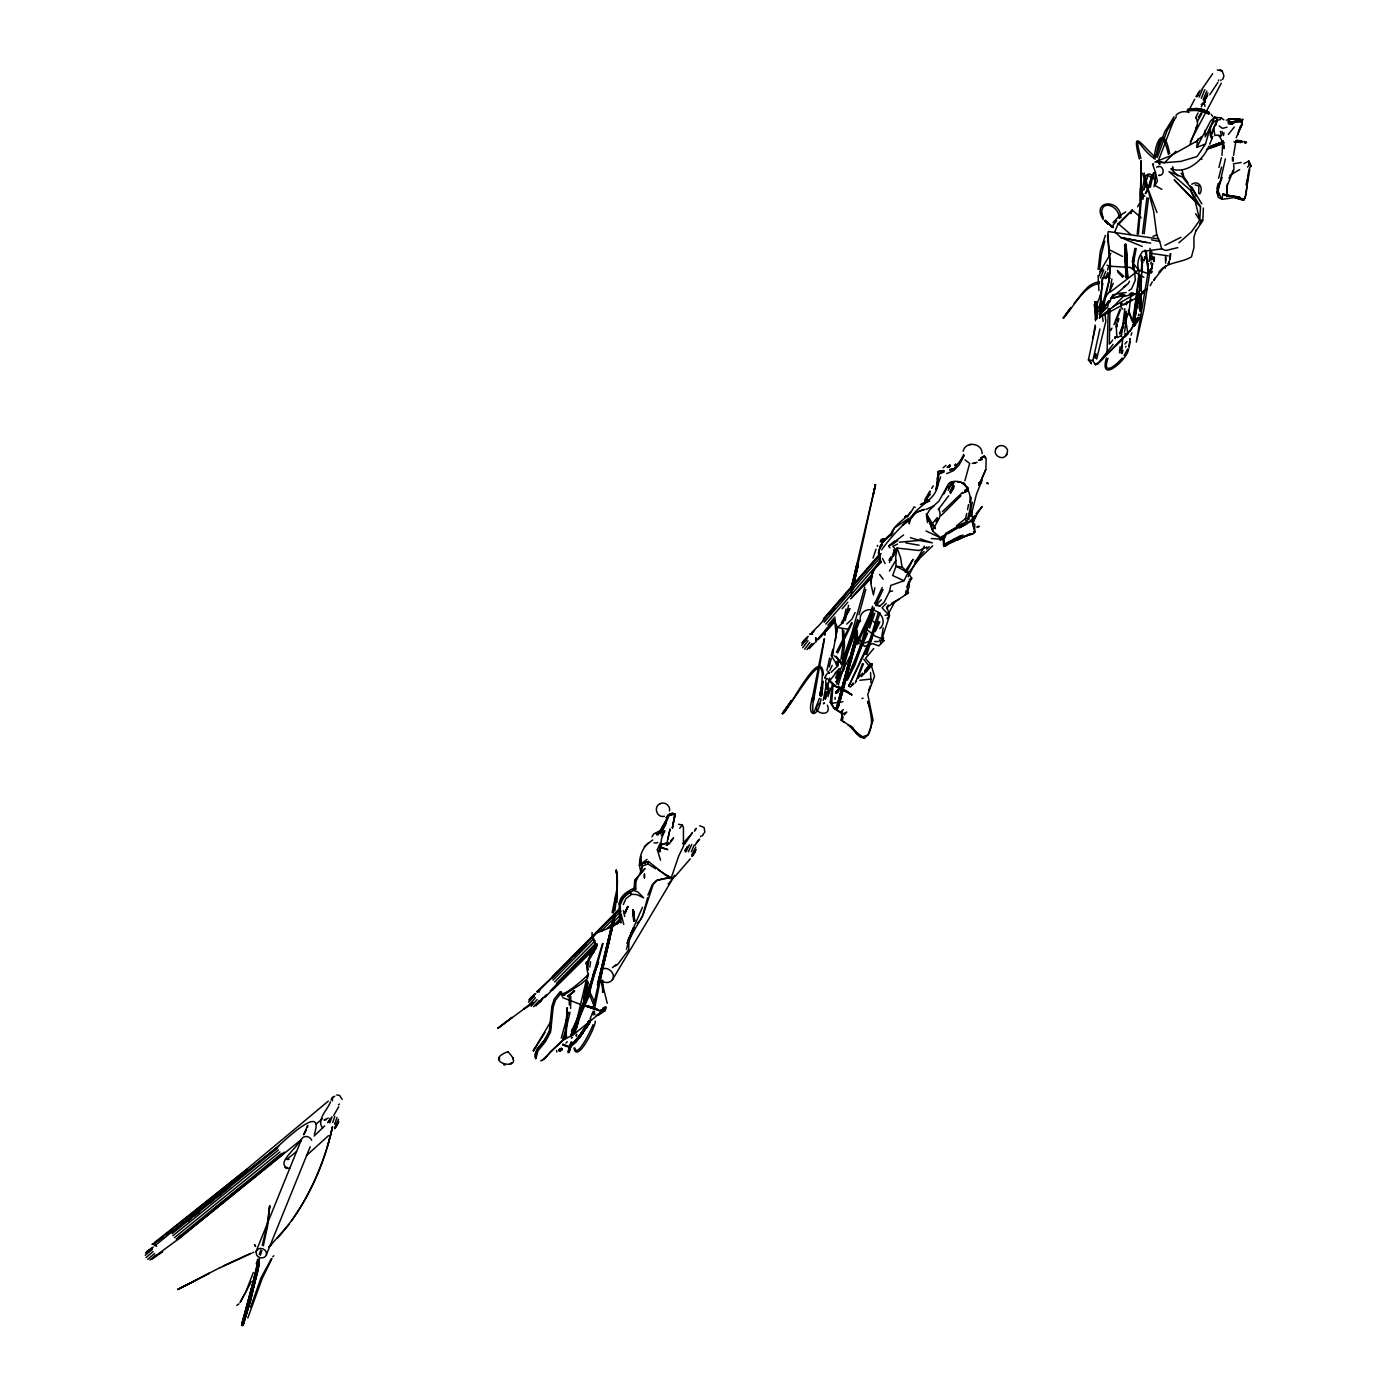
<?xml version="1.0" encoding="UTF-8"?>
<svg xmlns="http://www.w3.org/2000/svg" width="1396" height="1396" viewBox="0 0 1396 1396"><rect width="100%" height="100%" fill="white"/><g stroke="black" fill="none" stroke-linecap="round" stroke-linejoin="round"><path stroke-width="1.5" d="M1139.537 295.429L1139.433 308.411M1140.235 200.919C1140.689 198.319 1138.804 179.718 1143.132 190.31M1141.178 295.411L1141.073 308.568M644.463 877.892L644.481 874.14M1139.66 295.76L1139.502 308.76M1141.073 295.743L1140.916 308.9M1153.445 173.244L1153.462 178.793M613.123 925.845L620.365 921.133L612.408 926.682L596.057 933.226L592.881 937.205L596.406 947.884C589.287 954.829 584.156 964.287 588.397 974.391L587.384 978.648L580.928 984.128L562.047 996.168L560.058 991.875L554.212 999.135L551.874 1006.289L549.309 1031.12L544.265 1040.543L536.657 1049.984L535.314 1057.487M1139.956 295.987L1139.782 309.04M1140.776 295.987L1140.584 309.109M1241.585 121.714L1241.585 123.04L1242.841 119.044L1241.585 121.714L1242.318 120.335L1238.758 120.37M907.958 574.437L907.034 568.591L913.071 559.325L908.063 569.202M909.337 581.26L909.285 586.774L905.463 594.801L908.447 592.777L907.156 588.798M1100.554 314.414L1100.641 303.49M1139.555 291.223L1139.782 276.46M1140.375 296.074L1140.026 311.43M1141.178 291.188L1141.422 276.408M634.081 889.618L634.639 880.562L644.865 868.626L634.639 880.562M1102.526 279.148L1105.719 271.522M1139.921 307.87L1139.939 294.87L1146.448 289.338M835.105 699.379L835.14 697.354M1139.59 308.097L1139.642 295.114M1141.003 308.219L1141.055 295.097M628.985 892.096L623.733 897.192L620.19 904.87L621.011 922.931L619.789 921.657L619.178 903.98C620.033 895.569 627.275 891.451 634.098 888.24L635.773 889.217L635.861 881.661L637.64 877.91M825.717 680.463L826.292 689.135M644.359 877.944L644.411 874.175M694.109 845.173L691.334 851.735M1109.384 274.489L1108.319 276.076L1108.372 273.825M1232.441 160.662L1232.511 157.12M573.931 1047.995C577.054 1064.258 595.813 1026.531 595.237 1021.209M837.897 707.859C835.279 707.51 839.031 707.44 837.024 705.887M566.113 1037.368L566.706 1023.949M566.706 1024.106L567.334 1007.65L564.891 1037.193M1133.796 256.079L1133.203 268.346M1141.928 198.598L1142.015 191.933M1161.838 189.315L1154.736 185.406L1155.399 172.319L1152.538 164.013L1153.532 163.856M833.08 684.232L831.632 703.34L834.145 708.453L841.945 713.53L842.416 720.214M824.861 634.883L824.966 631.62L824.792 634.936M857.371 634.133L857.406 632.789M1141.23 260.982L1141.405 255.782M1100.449 307.068L1102.491 278.136L1107.22 276.46L1110.169 278.258M1142.068 256.951L1141.352 270.807M1098.041 302.67L1095.092 301.641L1094.481 304.782L1095.511 320.836M1223.908 119.812L1221.029 117.91L1214.764 117.212C1211.187 123.511 1208.168 131.835 1211.728 138.71M1203.369 208.039L1202.846 220.603L1196.023 230.811M1140.235 310.087L1140.759 294.853M1141.614 270.859L1142.225 258.993M601.851 1010.233L604.171 1009.674L603.613 1007.72M855.888 634.622L855.94 633.348M836.134 707.318L837.408 707.632L836.832 706.533M1153.654 261.453L1153.881 257.196M569.324 1004.946L569.184 996.378M851.106 726.566L841.09 720.074L842.329 714.176L846.831 712.047L844.231 714.996M1221.029 117.91L1220.261 119.55L1214.346 121.173L1210.559 126.408L1205.516 143.98L1196.738 147.418L1197.82 138.954M1098.129 269.411L1100.327 251.053L1105.353 235.383M1130.079 341.584L1129.102 347.744M1109.314 344.166L1109.96 308.516M843.795 630.783L844.493 645.633L842.538 659.715M1170.302 253.671L1169.778 259.342M1193.824 191.549L1182.569 177.065L1168.976 171.638L1190.579 190.327L1200.525 206.835L1199.74 220.236L1191.451 231.806L1178.922 242.817M856.429 633.976L837.391 705.12M856.847 634.028L855.469 643.12L838.35 706.742M1139.119 271.348L1134.058 317.032M832.365 655.754L832.836 649.262L831.353 655.719L832.365 655.754L837.391 627.502L834.668 620.522L836.221 634.796L835.384 640.502M594.12 971.407L588.484 997.285L573.058 1031.679M1099.664 269.428L1101.2 255.154L1104.725 241.264M338.844 1121.686L335.18 1128.422M837.67 707.981L836.745 708.156L837.234 706.516M567.09 1011.036L567.334 1007.668M1210.402 135.796L1217.329 119.463L1214.764 117.212L1210.768 120.667L1196.738 147.418M1133.657 256.061L1132.575 268.259M269.725 1205.83L267.596 1225.95L263.303 1245.843M571.488 1038.153L571.522 1037.699M823.256 681.265L821.598 695.365M1107.08 351.618L1108.319 308.429M1154.091 261.436L1154.44 257.161M837.234 708.243L837.548 706.882L837.338 708.226M1141.405 277.089L1142.417 265.188M1149.536 259.569L1150.217 251.559M1151.177 259.673L1151.84 251.716M311.657 1140.288L311.064 1139.101A5.444 4.659 22.2 0 0 301.815 1138.63L255.974 1251.654L256.724 1255.283A5.444 4.642 21.6 0 0 265.955 1255.754L310.191 1146.744M824.041 702.816L823.378 703.776L824.53 703.235M856.237 633.924L855.888 637.03M1126.485 304.834L1126.747 301.937L1126.851 302.967M616.997 902.305L617.416 879.532M1121.145 353.083L1122.925 337.064M1218.534 80.898L1218.621 79.991M586.652 962.385L586.268 964.06L586.425 962.245M832.103 685.07L830.254 702.467L833.674 707.859L837.094 709.395M1119.522 352.804L1120.098 346.522M1141.422 199.157L1142.207 191.758M1143.01 199.349L1143.254 196.749M704.84 832.208L704.125 827.514L699.693 825.751M842.381 628.689L842.922 645.563L840.95 659.401M1222.46 195.44L1222.093 199.366L1239.299 196.766C1249.699 211.25 1244.953 168.026 1251.357 166.229L1248.862 161.029L1243.871 163.681M874.856 587.786L873.407 594.94L870.807 583.441L871.54 575.693L872.762 570.755L880.963 562.396C875.554 550.809 881.993 540.863 891.084 533.708C895.412 522.121 908.883 518.335 913.926 506.992L915.235 507.254M1095.668 353.956L1095.267 358.126L1095.808 353.956M1144.127 233.847L1148.489 198.04M1142.504 233.621L1146.936 197.743M1170.755 253.636L1169.988 259.359M1243.312 200.064L1245.092 197.883L1249.717 169.579M269.236 1210.384L269.707 1205.83L267.002 1225.81L262.239 1245.389M570.58 1008.47L570.824 996.308M1158.453 238.891L1108.232 231.544L1107.552 236.552L1110.448 266.252L1108.756 282.516L1110.378 266.636L1107.9 234.999M1154.195 158.655C1155.347 141.781 1163.741 123.511 1169.656 153.612M258.016 1260.483L249.256 1299.606L241.7 1325.24M857.441 634.901L838.42 705.591M972.297 502.141L968.789 519.696M593.998 971.407L592.48 980.673M635.005 885.308L635.477 881.085M1172.71 167.799L1172.832 166.805M1221.989 155.41L1222.809 140.909M855.87 636.454L856.08 632.597M940.607 476.943L936.123 489.647L939.002 473.942L938.287 471.534L943.626 470.539M1098.146 311.238L1095.563 319.387L1097.867 306.474M1100.38 277.909L1103.817 270.004M857.161 635.215L856.725 638.356M1124.844 308.656L1121.337 336.68M1124.722 323.907L1125.193 319.684M1125.682 315.444L1126.171 311.203M1128.666 314.815L1131.179 292.689M936.123 489.647L938.287 471.534L943.731 470.644M1138.368 291.764L1133.465 324.954L1134.704 323.069M1139.345 283.214L1139.851 278.956M695.749 847.006L691.77 854.91M1138.979 280.003L1132.697 320.312M616.491 891.172L612.129 912.618M836.344 707.667L837.338 706.673L837.146 708.086M1138.368 234.249L1141.021 202.874L1141.055 160.959L1140.34 202.839L1137.234 234.092M1148.524 269.672L1136.327 342.125L1143.638 310.697L1150.164 269.742M507.778 1051.677C529.957 1073.384 478.654 1062.583 507.847 1051.712M824.478 638.914L813.397 701.49M1227.45 183.714L1226.526 196.557L1226.979 186.122L1233.907 169.073L1233.802 165.252M937.362 479.177L938.287 471.534M1108.93 300.751L1101.427 312.966L1103.276 308.062L1108.93 300.751L1107.726 306.788L1101.427 312.966L1099.21 311.168L1100.746 298.674M660.343 842.887L657.307 849.745L659.889 851.7L661.582 838.35L664.688 830.952L656.835 833.988M1156.01 156.596C1158.663 141.101 1162.153 127.961 1168.417 154.328M615.985 895.569L613.298 912.967M905.463 594.801L905.987 590.805M1140.288 285.604L1133.918 325.076M595.028 1006.167L602.357 970.22M1106.4 358.039C1098.757 384.807 1127.235 359.575 1128.596 349.244M1108.023 358.249C1101.584 376.519 1115.701 365.996 1122.192 358.057M593.405 1006.307L608.551 938.478M602.601 992.329L602.775 980.114M823.256 700.46L826.292 684.79M836.518 707.772L836.954 706.69M985.908 467.712L986.134 458.289L984.128 456.056L980.55 457.871M153.647 1257.307L178.636 1238.898L300.821 1139.991M589.845 967.062L590.578 961.827M820.516 694.51L821.494 687.443M820.953 694.493L821.912 687.408M821.319 694.667L822.314 687.565M820.185 694.702L821.162 687.67M821.563 694.981L822.558 687.879M955.44 464.467L955.073 465.514M1198.693 193.678L1198.92 185.877L1195.063 184.883M819.993 695.051C831.283 631.201 797.43 698.017 782.406 713.565C784.709 718.591 821.598 640.659 823.448 675.175M1220.907 80.706L1221.046 79.729M662.018 878.957L657.237 880.248L653.171 884.453L643.05 915.095L628.968 939.525L628.724 949.716L617.66 964.462L614.554 966.276M820.028 695.435L821.04 688.403M821.424 695.697L822.436 688.612M1129.765 341.549L1128.823 346.051M242.381 1324.228L257.876 1263.258M586.25 964.043L586.529 962.158M820.272 695.749L821.302 688.717M820.656 695.923L821.686 688.874M821.075 695.906L822.104 688.839M1233.541 155.427L1235.617 142.828M588.257 982.33L586.547 991.945M870.807 583.441L872.762 570.755M242.799 1324.333L249.989 1299.379L258.225 1263.066M1096.663 359.016L1105.824 321.516L1105.039 313.838M855.731 636.07L837.513 704.439M1124.513 332.161L1127.148 314.589M1151.717 259.569L1152.189 256.41M1216.056 124.872L1217.329 119.463M332.649 1100.048L332.265 1100.868M646.976 859.378L639.281 865.398L642.3 863.705L641.253 872.413C637.204 862.693 640.712 849.867 648.198 843.01M813.938 697.913C812.559 701.542 812.245 714.508 813.694 712.518M1154.073 186.715L1155.207 179.316M1225.391 158.847L1217.801 192.334L1222.093 199.366L1218.237 197.272L1216.998 192.474L1219.738 182.283L1217.242 191.2L1218.725 194.812L1216.998 192.474M258.644 1263.066L250.373 1299.536L242.817 1325.519M259.01 1263.24L250.652 1299.833L243.218 1324.944M1091.463 363.85L1088.409 359.959L1095.528 326.681M259.237 1263.555L250.704 1300.2L243.253 1324.56M811.914 701.019L812.402 697.93C805.876 717.404 818.248 719.708 820.988 698.698M864.717 627.938L875.536 636.332L881.504 638.53L883.197 627.781M953.695 483.609L949.891 491.811M639.612 874.646L642.439 866.009L648.023 863.95L648.425 861.454L641.689 863.06M836.221 634.796L837.391 627.502L841.945 623.436M1137.949 300.925L1135.035 317.067M825.088 699.047L826.449 691.648M1100.816 309.929L1099.472 318.166L1100.833 312.564M1144.109 189.769L1145.523 182.475L1145.156 184.08M614.903 910.785L617.049 893.335L617.154 879.55M1142.521 189.577C1142.958 184.569 1145.662 167.468 1153.061 176.664M259.063 1264.235L250.233 1300.74L243.288 1322.448M926.787 547.023L919.092 550.513L897.052 548.07L893.3 556.254L894.452 549.343L891.241 560.302M241.683 1324.56L257.161 1267.114M1006.725 454.485C1005.033 457.522 1009.395 449.826 1006.516 448.325C1004.282 444.469 998.035 444.661 996.029 448.64C991.945 455.428 1003.462 461.605 1006.778 454.346M1095.563 319.387L1096.89 311.605L1095.877 319.195L1097.902 313.908M1241.759 123.633L1242.318 120.335L1233.872 121.208M258.714 1264.427L249.832 1300.775L242.869 1322.361M672.383 827.933L675.158 814.252L672.331 812.943L669.05 814.898L675.158 814.252L672.383 827.933L674.547 815.473M812.437 697.686L824.164 638.81M843.167 622.948L846.028 608.953M1095.319 364.705L1097.413 363.344L1095.319 364.705L1092.893 360.587L1099.908 328.967M258.312 1264.427L249.43 1300.618L242.538 1322.117M881.696 549.78C891.904 535.366 904.207 523.692 916.753 511.494L909.93 519.905L909.25 523.797C909.337 515.299 917.416 511.18 924.623 509.383L917.713 511.878M1117.515 321.83L1118.091 318.497M550.757 1025.537C550.181 1035.326 542.363 1042.166 536.832 1049.548M602.252 931.045L602.479 929.736L602.008 931.115M1092.963 337.815L1095.214 325.076M1103.276 308.062L1105.789 296.51L1109.803 291.136L1111.914 279.06M647.639 897.628L643.05 914.345M855.277 639.106L855.835 630.852M1136.204 248.505L1133.569 262.378M1137.792 300.472L1133.884 320.539M568.399 1012.205L561.314 1038.153M570.022 1012.205L566.287 1028.119M967.55 509.697L968.527 504.48M1134.948 248.279L1132.261 262.116M241.578 1324.909L257.387 1267.446M587.611 982.295L585.099 993.655M970.918 516.346L976.45 494.236L982.069 480.119M845.208 620.505L848.559 605.288M587.507 980.62L583.685 999.082L584.68 995.435M826.903 670.481L829.678 657.952M1144.79 256.655L1143.813 260.633M1199.862 193.904C1203.701 187.622 1198.675 179.752 1191.73 184.237M613.507 923.297L615.13 915.113M614.99 915.008L611.727 931.132M615.13 915.218L598.395 985.454M1224.013 132.812L1223.472 135.534L1222.058 131.538M562.117 994.79L560.599 991.649L560.791 993.463L555.381 1000.374L553.165 1007.336L550.617 1032.045L545.539 1041.503L537.896 1050.979L535.942 1058.342M615.008 915.287L604.66 959.087M633.784 928.863L627.572 943.504M855.975 640.904L856.882 630.364M1121.285 349.96L1122.227 345.283M855.574 638.845L837.984 705.399M1150.374 187.291L1153.061 174.971M634.081 928.759L627.694 943.452L634.238 928.532M852.258 590.368L875.466 484.621L855.172 571.47M856.673 639.159L838.944 705.085M1105.789 296.51L1108.808 281.887L1101.496 308.01L1099.21 311.168M614.764 915.305L597.977 985.419M875.693 605.463L879.986 605.951L884.122 602.252L889.496 591.607L890.77 585.447L903.962 580.736L907.976 572.709L902.078 566.985L896.092 566.183L892.637 575.501L903.962 580.736M1152.049 259.621L1152.712 256.463M277.333 1238.339C305.166 1206.947 323.366 1167.562 332.51 1126.816C325.303 1160.373 311.5 1192.707 291.677 1220.767M332.51 1126.816L327.763 1145.75M633.435 928.863L627.31 943.452M1102.892 283.371L1100.013 297.191L1103.835 306.3M873.355 494.603L875.466 484.621L873.215 494.568M614.257 914.904L608.97 938.88M856.359 641.584L857.406 630.975M586.285 980.271L576.234 1022.779M614.257 915.165L610.593 931.237M598.012 984.128L600.088 974.652M598.43 984.18L612.53 922.983M598.797 984.372L613.106 923.018M614.135 915.061L597.645 984.267M1148.908 186.994L1151.822 174.674M241.997 1325.502L242.433 1323.757M587.297 967.096L589.356 959.576L595.883 948.303L595.813 943.591M1116.992 324.413L1116.434 327.065L1117.009 324.465M242.398 1325.607L242.852 1323.844M598.989 984.703L604.991 958.371M667.812 839.24L670.063 828.962L666.45 845.4L669.312 843.847L673.622 837.827L670.743 840.863M826.921 689.519L829.643 678.072M1124.478 319.824L1126.031 312.791M695.522 851.403L692.416 856.062M873.233 494.62L875.449 484.621M854.823 641.846L855.259 639.857M819.382 698.366L814.147 712.117M856.376 640.188L838.926 702.101M597.418 984.895L606.876 945.755M1222.687 79.502L1222.931 78.403M597.61 985.21L612.373 923.07M634.203 928.27L627.467 943.12M857.72 563.879L851.7 589.618M858.121 564.019L852.066 589.81M601.693 969.452L612.809 922.965M857.336 563.862L851.281 589.566M856.708 571.592L858.4 564.211M836.815 684.372L839.903 672.087M838.438 684.564L847.651 653.136L859.587 621.115M1099.141 275.78L1099.525 274.489M603.037 943.591L590.403 988.822L571.488 1034.768M599.809 980.69L611.588 930.94M1204.975 106.375L1204.364 103.653M154.921 1245.773L246.272 1170.93M829.276 666.852L831.248 658.406M857.022 563.949L852.31 583.947M1122.122 353.52L1122.89 350.239M858.365 564.612L852.275 590.089M854.858 641.096L837.338 706.167M602.182 970.482L604.957 958.912M856.987 564.333L850.914 589.653M858.051 564.699L851.7 590.683M951.915 482.44L948.268 490.362M605.079 958.668L609.93 938.601M857.266 564.542L850.914 590.421M857.65 564.665L851.281 590.613M855.225 571.732L850.705 590.142M856.603 572.046L850.705 595.935M594.085 1013.077L594.539 1011.21M633.993 928.043L631.969 934.011M1125.7 320.382L1127.392 313.402M850.705 589.862L852.118 584.174M1218.185 183.347L1216.876 188.669L1219.79 194.707M626.438 949.42L628.968 939.525M837.338 704.753L854.282 644.01M963.135 451.327C965.351 440.77 982.452 442.898 982.086 453.648M578.764 1019.656L580.701 1011.856M810.657 646.575L814.688 642.945M696.238 849.379L692.015 856.516M855.504 642.265L838.542 701.944M893.3 556.254L895.168 548.855L892.882 546.307L897.488 544.091M966.747 513.466L965.264 519.452L966.294 520.883M1246 184.726L1248.46 174.989M1118.056 321.9L1118.911 318.602M633.26 929.474L633.662 927.904M669.487 810.971C670.708 805.928 664.775 801.217 660.151 803.695M537.373 1003.899L541.805 1000.426M1221.413 157.713L1218.883 167.485M1145.47 182.684L1148.193 175.564L1151.857 177.467M602.531 943.504L589.095 988.368L571.034 1034.471M632.894 929.457L633.295 927.886M836.885 663.99L837.687 660.919M1155.731 157.067L1164.665 131.922L1174.036 116.758M1157.284 157.486L1167.196 130.317L1176.322 116.758M815.84 637.867L815.805 641.637L815.857 638.094M1107.586 270.004L1108.372 267.02M1138.473 315.618L1138.857 314.187M1140.043 316.072L1140.445 314.536M865.834 589.391L858.994 614.711M855.835 643.8L838.158 707.406M889.514 562.483L890.98 556.969L888.99 560.285M964.933 480.713L969.714 463.245M1221.57 167.084L1218.586 178.252M576.408 1028.381L578.293 1021.401M864.7 587.402L851.595 634.011L841.666 663.1M836.274 664.513L837.094 661.46M837.809 665.054L838.647 661.948M842.503 719.202L843.132 716.881M938.06 483.225C937.013 498.983 920.4 504.096 912.618 515.159M954.341 485.948L950.659 492.91M1145.418 256.777L1144.127 260.703M632.754 930.312L628.619 940.189M836.431 665.299L837.268 662.245M837.199 665.56L838.054 662.489M572.36 1037.507L571.365 1036.879M1168.836 262.849L1168.365 263.844L1169.255 261.802L1168.365 263.861L1169.534 260.616M1214.45 118.328L1214.764 117.212M575.222 1032.01L581.888 1010.32M1105.056 278.38L1107.953 272.412M1123.658 323.104L1119.505 333.661M838.124 706.411L855.085 642.98L856.603 631.324M632.51 930.068L628.322 939.979M953.782 487.989L950.362 493.346M826.275 679.189L824.722 677.601L827.147 673.622M857.633 619.492L846.482 654.584L837.146 678.369M861.89 641.043L867.091 623.349M1150.653 264.001L1151.334 262.116M1131.109 335.232L1131.824 332.754M556.568 1050.42L556.76 1052.008M1149.048 261.279L1151.194 254.037M593.021 1024.647C591.572 1029.567 576.723 1059.285 574.925 1048.03M828.945 687.879L825.612 698.838M578.066 1018.138L579.846 1012.187M1204.818 89.606L1201.31 98.296M865.503 654.27L878.381 612.303M828.003 696.552L830.568 688.176M863.217 641.445L872.727 610.872M861.96 640.781L854.178 664.164L846.971 679.695M908.744 581.399L906.929 587.297L911.728 578.223L907.976 572.709L896.092 566.183L895.708 556.55L897.052 548.07L900.49 557.336L902.078 566.985M1202.392 89.274L1199.129 97.162M1196.11 230.026L1193.894 237.233L1193.999 247.458L1191.503 256.777C1181.103 263.373 1166.533 261.384 1158.889 272.307M974.652 518.021L972.663 524.931L975.123 531.004L973.378 531.44M1223.385 77.635L1223.768 76.396M155.253 1245.441L152.408 1244.028L153.926 1244.063M816.503 640.31L815.718 638.6L815.927 641.584L816.328 639.996M873.041 558.016L875.99 549.221M260.441 1255.161L261.89 1250.572M244.3 1320.372L258.051 1270.552L259.499 1257.674M868.434 618.934L872.605 606.248M866.776 654.619L879.969 612.739M592.48 1012.798L590.089 1018.906M862.693 643.102L855.085 664.618L847.442 679.957M1237.641 134.958L1240.521 125.884L1242.283 124.069L1236.193 137.715M571.453 1031.557L580.457 1012.327M571.557 1031.208L572.168 1029.358M568.015 1051.485L571.104 1041.974M568.8 1051.712L571.889 1042.166M569.027 1052.026L572.133 1042.48M569.045 1052.392L572.168 1042.847M589.095 992.783L584.191 1004.823M844.179 658.668L858.488 620.679M256.271 1263.694L257.771 1259.14M259.272 1254.585L260.755 1250.048M257.475 1264.287L258.975 1259.733M573.721 1031.522L576.949 1021.663M568.975 1048.832L570.842 1043.126M568.085 1052.846L571.226 1043.318M588.484 997.285L589.95 992.853M1210.943 136.703L1213.735 128.275M573.006 1034.977L581.033 1011.472M250.53 1307.389L260.982 1277.916L271.539 1258.459M570.842 1036.303L598.465 962.193L588.938 989.24M1119.924 309.144L1113.956 324.692M562.832 1038.764L565.171 1031.923M647.901 895.098L652.298 884.61L656.417 880.475L671.371 877.456L678.665 856.08L683.482 846.203L683.429 827.462L682.26 824.949L678.508 824.268M1097.78 307.993L1096.401 312.023L1097.151 318.672L1096.575 312.076L1097.937 306.492L1096.785 311.744L1096.541 301.623L1097.361 308.429L1095.092 301.641M1206.79 91.089L1203.23 99.552M873.268 612.931L868.172 627.397M862.484 663.589L856.202 680.69M660.273 833.325L668.126 816.398L659.209 832.348M1149.397 261.349L1151.264 255.992M582.464 1007.406L584.61 1001.298M588.693 993.69L590.403 988.822M874.838 613.21L869.516 628.095M253.287 1272.629L245.783 1292.033L240.112 1302.119M837.757 707.039C836.134 708.47 838.054 706.516 836.344 707.249M837.408 707.632L836.815 706.742L837.635 707.249M882.761 636.646L889.479 615.688L886.984 607.225L888.275 605.079L886.931 608.9L886.984 607.225L908.447 592.777M585.343 999.292L588.222 991.247M815.927 641.584L815.822 638.356L815.805 641.637M632.004 931.307L628.148 939.77M1168.818 262.849L1169.22 261.75M1130.952 213.675L1132.261 210.081L1141.23 217.793M839.048 673.221L837.757 676.414L838.176 675.472M1120.691 309.354L1116.381 320.382M866.375 632.405L850.461 670.604M542.451 999.274L542.73 997.617M967.114 523.675L959.436 527.863L970.726 521.511L974.879 515.578M1153.811 172.685L1146.081 193.032L1148.193 189.385M1158.453 160.488L1173.949 119.794M1190.107 144.067L1197.087 125.745M890.7 535.61L894.609 527.863L908.115 518.841M661.582 832.452L669.853 813.973L671.563 815.037M868.678 690.252L870.371 685.907M867.666 633.069L848.908 674.757M872.675 636.733L848.82 686.082L871.593 636.367M848.82 686.082L849.693 683.848M960.902 460.558L963.729 454.346M863.496 663.868L857.58 678.194M1218.76 186.122L1222.181 177.467M1100.659 294.713L1098.251 300.803L1094.481 304.782L1096.418 318.463M535.837 1051.607L534.912 1054.608L535.698 1058.849M1209.686 144.207L1212.827 136.407M1121.773 303.316L1120.691 305.288L1121.546 303.124M1123.728 326.647L1119.993 333.941M255.974 1251.654L258.277 1248.879A5.444 4.642 22.2 0 1 266.427 1254.638M1200.141 90.182L1197.262 96.446M542.206 999.414L542.87 997.774M1118.51 224.424L1132.261 210.081L1118.161 223.604L1114.776 231.806L1120.901 237.564L1142.26 246.481M1207.906 93.026L1204.347 100.582M1109.401 302.775L1112.769 294.748M624.885 913.473L627.799 906.528L624.675 913.577L626.263 910.157M623.349 904.625L625.827 898.745L631.62 894.312L636.908 894.592L643.643 897.82L637.902 891.974L633.226 890.369L623.96 896.913M251.28 1281.598L240.391 1302.293M835.576 677.985L838.473 671.144M859.238 643.87L857.65 636.716L864.421 646.4L872.657 643.643L878.852 645.877L884.017 640.572L882.813 639.49L883.598 637.623L881.504 638.53M979.015 485.546L986.047 468.899L978.945 485.04M1244.464 142.968L1246.576 142.549L1244.691 141.432M837.74 652.979L852.188 622.93M837.373 707.109L836.623 707.318M626.315 910.052L624.885 913.368L627.799 906.528L624.727 913.176M605.847 1007.005L604.171 1009.674M631.603 933.854L632.214 932.441M659.68 833.15L662.786 826.118M1109.803 291.136L1113.293 283.214M695.889 828.875L695.417 829.765M836.361 652.386L851.525 622.616M247.807 1318.016L262.308 1278.23L271.854 1258.738M855.259 682.836L856.341 680.759M1151.7 272.203L1151.211 272.988L1152.171 271.208M1127.759 348.948L1124.007 355.666M963.083 523.36L945.895 533.359L943.207 539.275L943.679 546.325L970.29 533.638M1221.273 83.219L1190.265 141.746M872.901 607.557L855.835 644.289M1099.734 273.982L1102.788 268.241M842.591 623.035L844.126 619.684M829.817 670.481L832.208 665.351M875.414 602.095L882.237 587.489M627.799 906.545L624.535 913.542L626.071 910.087M877.229 546.255L877.648 545.365M874.367 607.993L856.952 644.62M876.915 602.531L883.04 589.496M874.001 631.201L878.573 621.517M305.235 1131.755L306.195 1129.922L304.066 1134.023L307.644 1125.403L307.591 1127.322M1138.56 317.503L1136.274 321.691M642.474 907.313L630.87 933.784M855.102 612.53L851.961 619.143L846.709 624.099M943.888 494.01L949.245 483.522L951.688 481.969L948.704 483.592L938.967 501.094L933.104 506.382M314.397 1134.163C325.425 1100.257 279.706 1145.086 277.734 1146.639L172.092 1232.197M929.631 495.179L930.085 494.254M875.17 631.603L879.864 621.97M1120.674 305.288L1121.634 303.333M1139.136 317.991L1136.85 322.057L1137.321 321.255M1095.459 310.907L1096.977 307.818M1137.845 317.433L1135.663 321.289L1137.67 317.607M849.745 656.888L839.223 677.112M905.184 572.273L907.034 568.591L907.644 572.482M841.474 622.511L849.536 608.621M1210.559 126.408L1205.272 136.878L1205.097 130.439M1152.293 281.835L1150.234 285.691M926.037 502.019L927.276 499.611M1195.604 117.788L1198.065 112.971M925.723 502.036L926.961 499.628M926.246 501.879L927.485 499.471M1137.81 318.131L1135.855 321.394M1138.543 318.497L1136.623 321.9L1138.316 319.108M1238.339 131.625L1241.969 124.628M640.467 919.807L642.561 915.793M1189.375 109.429L1194.662 99.291M666.45 845.4L667.846 842.713L659.645 845.034M631.271 935.425L627.153 942.928M844.912 618.009L850.007 608.865M926.263 501.653L927.52 499.227M1107.586 276.635L1109.96 272.394M925.077 501.688L926.351 499.279M888.763 613.158L894.853 601.676M908.063 576.792L924.309 546.168M933.453 528.944L938.531 519.382A11.883 10.121 27.7 0 0 939.665 511.582A11.883 10.104 27.8 0 0 938.478 508.947M561.105 991.998C561.454 999.588 586.529 976.589 588.187 974.53M926.106 501.373L927.398 498.948M837.356 677.269L836.536 678.718M947.186 487.309L948.006 485.791M1129.486 281.224L1128.125 283.807L1123.379 287.105M1196.215 96.359L1198.745 92.101M1201.275 106.829L1203.736 102.309M873.39 571.348L880.405 560.04M924.92 501.408L926.211 499.018M1208.901 146.144C1203.265 159.947 1186.687 174.744 1170.895 168.742L1178.015 175.896M1129.87 331.55L1132.61 326.455M925.81 501.147L927.118 498.721M804.637 649.227L809.732 642.422M871.54 575.693L869.167 580.038L851.508 598.012M924.937 501.181L926.263 498.756M925.461 501.024L926.787 498.599M1202.078 113.059L1197.402 121.504M1137.915 318.148L1136.361 320.661M1199.74 223.692L1201.834 219.905M925.129 501.042L926.473 498.616M1153.794 280.596L1155.417 277.664M1138.804 318.986L1137.461 321.272M657.865 835.035L658.79 833.395M836.902 706.865L836.78 707.912M877.002 566.357L879.951 561.035L879.812 555.748M926.892 497.622L930.102 492.003M895.778 560.424L889.444 571.069M927.468 522.523L926.455 515.421L929.404 510.151L933.959 505.875L926.019 509.418M841.509 673.012L835.907 682.173L837.338 680.201M333.749 1115.387L338.687 1106.766M303.543 1134.774L304.956 1132.278M660.343 833.831L666.224 823.378M807.028 649.576L811.774 643.556M844.528 668.527L837.46 680.271M1099.804 271.958L1110.832 253.252M1204.399 101.123L1207.68 95.486M586.39 1026.025L589.077 1020.947M589.775 1020.808C583.284 1029.236 579.148 1043.335 568.242 1046.773M1137.6 206.817L1139.747 203.066M1145.156 193.66L1149.484 186.139M586.791 977.148L588.397 974.391M588.903 1021.244L578.764 1037.019L570.65 1046.093L579.619 1037.577L590.334 1021.663M953.817 469.335L950.676 469.318M1137.374 318.48L1135.629 321.255M535.418 1047.314L533.359 1050.839L550.338 1022.273M590.107 1021L576.025 1041.591L569.62 1046.442M943.068 467.782L945.965 465.392M802.683 647.727L808.022 640.659M924.99 499.332L930.033 490.903M651.967 836.797L653.607 834.023L659.994 830.777M535.418 1047.349L533.359 1050.839L545.033 1032.534M588.92 1021.61L575.292 1041.608L568.957 1046.721M332.754 1122.576L334.778 1116.486M590.316 1021.314L579.672 1037.35L571.348 1046.04L579.445 1037.734L589.827 1022.134M330.486 1101.845C327.868 1109.576 316.054 1119.627 322.633 1128.073M612.512 979.573L673.745 877.002M589.112 1021.924L578.764 1037.49L569.638 1046.337M928.131 497.185L929.806 494.393M1125.525 347.098L1126.014 346.365M589.461 1022.116L578.956 1037.682L570.318 1046.18M334.639 1124.164L337.047 1117.393M587.001 1027.159L590.159 1021.977M1102.491 278.136L1101.845 285.15M1198.361 117.421L1201.188 112.849M1228.934 178.165L1231.01 174.797M1213.648 127.978L1216.23 123.808M667.131 817.341L666.276 817.655L667.899 815.055L669.853 813.973L669.05 814.898L670.237 814.845M1196.25 96.9L1198.501 94.544M684.459 844.475L692.451 832.609M700.548 836.797L701.106 835.925M1105.824 278.642L1107.22 276.46M1209.739 94.754L1217.905 82.469M586.076 1026.147L579.165 1036.844L571.278 1045.639M837.338 707.772L837.932 707.475M688.333 851.839L691.753 844.388M931.655 488.338L933.261 485.86M1202.061 89.082L1212.653 73.691M1136.92 322.092L1137.81 320.504A6.422 1.396 -55.1 0 0 1138.927 318.48M1137.565 319.597L1135.995 322.651M1154.736 185.406L1157.424 181.288L1155.399 172.319M907.452 517.078L910.733 512.088M686.431 850.757L689.327 844.859M619.178 903.98L623.733 897.192M801.688 645.458L807.08 638.722M1205.516 143.98L1197.053 156.561L1180.929 161.378L1164.561 162.686L1154.946 162.006L1170.249 155.933L1197.087 140.979M1135.053 323.61L1132.156 327.833M879.497 547.11L882.935 542.032L892.986 533.028M1133.081 325.163L1134.459 323.139L1133.011 324.971M1134.006 325.861L1135.384 323.82M955.021 465.2L955.841 464.013M837.53 706.987L836.885 707.772L837.391 706.9M1142.102 263.722L1143.062 262.308M1102.212 268.835L1100.205 271.47M603.456 1010.093L602.583 1011.681L584.889 1005.888M974.617 529.136L974.774 524.041L972.803 523.657L972.227 521.685L982.121 506.521L975.944 513.833M1134.267 325.914L1135.629 323.907M695.086 845.261L699.012 839.537M791.724 700.652L782.406 713.565L791.462 700.46M839.415 668.684L829.852 680.55L836.187 686.57L847.337 691.299L851.822 694.842L834.04 685.628L828.456 680.288M329.788 1122.873L332.074 1116.608M603.316 1010.599L603.02 1007.982L602.583 1011.681L584.784 1005.312M1134.372 325.844L1135.733 323.889M694.423 831.231L695.156 830.184M782.406 713.565L791.515 700.495M952.072 489.787L950.205 491.828M582.586 1031.644L571.069 1045.639M1133.116 324.902L1134.459 322.982M1134.285 325.652L1135.629 323.75M298.761 1142.294C295.795 1149.344 273.738 1164.822 289.705 1168.557M1127.026 341.566L1124.914 344.027M661.407 835.576L664.688 830.952M1133.709 325.146L1135.035 323.279M1134.058 325.39L1135.384 323.523M996.901 447.435L996.116 448.517M685.122 850.391L687.39 846.447M909.32 571.749L920.418 557.58L932.737 545.766M531.283 1006.202L537.059 999.588M948.669 495.772L938.304 509.523M1070.872 307.678L1063.368 318.061L1070.837 307.644M1111.076 329.456L1110.134 330.503L1112.036 328.13M334.813 1127.322L338.547 1119.313M666.276 817.655L669.853 813.973M1063.351 318.044L1070.941 307.713L1063.351 318.044C1073.89 306.893 1083.628 285.587 1099.542 283.475M1110.309 343.276L1112.699 340.013M328.304 1122.332L330.171 1118.196M1232.232 172.005L1233.541 170.242M529.433 1004.579L535.436 997.739M882.481 544.824L879.428 548.925L878.363 552.973L880.963 562.396L879.951 561.035M583.022 1032.674L575.623 1042.062L570.423 1046.372M1112.891 225.454L1116.695 220.76M679.73 828.299L682.26 824.949M1113.101 344.358L1098.059 363.379L1121.913 339.769M1203.858 100.285L1206.231 97.493M702.328 835.907L703.061 834.948M1228.305 134.452L1234.308 127.071M289.042 1224.362L268.887 1247.169L271.557 1244.534M880.457 541.805L882.796 539.676L884.174 540.967M1074.117 303.298C1081.411 295.498 1087.624 282.69 1099.577 281.922M533.638 1006.673L538.996 1000.845M949.245 466.578L950.083 465.496M1163.88 267.543L1153.724 280.038M686.623 848.89L684.721 850.845M880.23 541.474L882.377 539.414L883.685 539.781M887.071 618.707L889.479 615.688L882.01 607.836L886.163 603.456M948.442 467.52L949.961 465.653M695.243 829.486L696.185 828.317M1242.318 120.335L1240.712 121.714L1228.41 121.888L1231.97 124.314L1235.53 121.731L1241.236 121.382L1237.554 121.033M690.287 858.819L674.966 876.566M1112.978 222.662L1119.313 215.909L1125.752 211.93M1228.044 121.906L1230.365 119.044L1240.154 119.114L1235.879 119.899M932.022 523.989L937.274 517.602M1245.092 197.883L1243.435 199.68L1244.412 199.925M528.561 1002.258L534.563 995.767M914.642 561.89L924.03 551.42M871.453 663.624L865.503 670.656M871.854 663.763L865.852 670.865M949.053 466.683L949.769 465.81L948.826 466.665M621.412 899.146L623.576 896.529M872.116 664.095L867.998 669.016M935.896 521.772L938.478 518.666M872.203 664.513L866.061 671.598M327.659 1122.646L329.159 1120.552M871.034 663.693L865.101 670.656M565.991 1043.056L567.212 1041.713M974.46 516.677L969.958 521.214M837.111 691.037L838.787 689.066L835.576 692.678L838.891 689.153L835.558 692.678M1201.45 136.651L1196.006 141.834M833.185 621.237L817.218 639.595M872.046 664.915L865.869 671.947M948.425 467.241L950.1 465.304L947.361 467.241M823.204 620.435L880.841 553.933M824.129 622.284L880.3 557.388M825.821 624.047L880.038 561.366M827.845 625.251L834.983 617.015M842.12 608.778L847.826 602.182M850.67 598.884L873.512 572.517M829.66 625.582L835.366 618.986M863.932 586.058L872.5 576.182M823.308 619.004L879.62 554.16M824.408 618.358L852.59 585.971M855.416 582.725L880.771 553.584M830.864 623.506L833.726 620.208M830.76 624.937L835.052 619.999M703.148 834.145L704.09 833.08M870.72 663.955L864.752 670.848M841.614 600.367L844.44 597.139M881.574 541.648L884.349 540.566M692.416 832.854L682.888 843.533M696.29 842.957L699.623 839.153M1205.324 101.559L1201.241 104.491M834.895 621.395L818.091 639.717M871.732 665.177L865.52 672.139M334.534 1128.736L337.832 1123.588M941.061 515.665L961.006 495.72M825.525 618.079L817.951 626.542M870.563 664.356L864.56 671.197M866.061 671.214L871.313 665.246M1101.496 308.01L1103.887 305.323M948.565 487.78L954.166 482.091M813.589 643.748L809.244 648.634M834.476 622.093L819.26 637.902M1247.501 167.154L1250.066 164.292M870.65 664.775L864.578 671.598M801.793 643.207L807.185 637.152M637.274 923.349L639.403 920.976M829.189 614.205L834.686 608.15M668.178 884.087L670.848 881.138M870.912 665.107L864.77 671.947M942.44 511.669L962.525 492.369M881.906 541.578L884.279 539.973M812.263 632.772L814.496 630.329M332.265 1098.512L333.086 1097.605M561.925 1048.797L559.168 1050.944M865.119 672.139L867.073 670.028M561.628 1048.518L558.906 1050.612M880.684 540.584L883.877 539.519M1100.746 360.552L1131.58 328.967M926.647 513.676L932.964 531.37L940.991 537.984L939.962 539.083L931.254 538.559M562.187 1049.094L559.517 1051.101M1097.291 364.199L1103.067 358.545M862.711 673.099L857.842 678.212M652.717 839.938L644.306 846.604M1124.932 336.715L1128.631 332.841M948.285 466.997L949.873 465.339M882.08 541.334L883.773 540.374M808.284 636.349L803.224 641.2M851.543 684.843L853.27 683.045M1124.286 337.343L1128.474 332.998L1116.242 345.178M880.876 540.339L881.365 539.816A9.057 2.618 -64.3 0 1 882.813 538.786L884.698 539.502M561.384 1048.326L558.801 1050.211M817.463 626.856L811.617 632.685M324.71 1125.874L314.1 1136.082M825.28 630.137L827.776 627.572M864.822 673.064L861.332 676.554M560.11 1050.787L562.361 1049.426L559.848 1051.031M578.886 961.792L561.192 979.818M584.976 955.579L589.531 950.92M272.831 1256.784L273.808 1255.772M579.008 952.107L583.58 947.43M1113.293 306.684L1123.117 296.702L1136.1 293.457L1113.293 306.684L1100.17 316.613M552.99 980.132L593.684 938.793M601.222 931.132L620.819 911.222M554.613 981.981L595.272 940.642M607.33 928.392L620.888 914.624M556.533 983.29L595.708 943.522M610.767 928.218L619.807 919.039M558.295 982.749L550.338 990.811M597.366 945.144L544.562 997.617M552.24 976.834L620.19 908.028M552.118 978.247L619.999 909.372M558.26 983.726L597.453 943.993M617.049 924.135L620.051 921.081M559.325 983.168L595.534 946.54M596.912 946.139L552.537 990.061M1110.152 330.486L1111.146 329.491M553.305 976.275L588.065 941.131M591.084 938.077L601.676 927.398M606.196 922.808L619.807 909.058M570.929 959.384L538.455 990.253M574 956.277L586.285 943.888M559.43 981.754L595.691 945.162M947.361 467.538L949.873 465.409L948.634 466.543M973.344 518.736L976.24 515.805L972.611 522.802L972.227 521.685M543.777 997.425L546.778 994.388M578.659 963.24L569.603 972.14M586.32 955.527L593.981 947.814M882.08 541.002L884.471 539.641M881.19 540.269L884.157 539.397M881.347 599.791L877.665 603.473L874.489 602.985M538.49 991.038L566.846 963.1M1110.431 298.482L1114.601 294.329M330.974 1099.821L331.916 1098.879M540.723 1060.82L545.051 1058.587L550.687 1051.415L563.269 1040.142L573.983 1034.227L602.165 1011.437L604.782 1010.983L600.821 1010.093L604.782 1010.983L601.99 1011.07M881.888 540.653L883.773 539.257L884.837 540.147M881.574 540.374L883.947 538.873L884.61 539.99M540.741 1001.141L535.855 1005.888M913.089 515.072L916.753 511.494M685.349 852.014L686.256 851.194M831.091 672.366L837.757 665.909L831.353 655.719M534.668 994.214L528.752 1000.025M1112.507 297.051L1126.31 285.447M328.409 1135.698L306.457 1155.574M835.087 673.012L839.554 668.719M873.739 648.512L865.45 658.458L871.139 664.775L874.542 676.397L867.754 694.44L873.076 720.353L867.963 734.959L864.176 738.397L856.114 732.062M948.024 466.84L949.803 465.322L947.5 466.997M853.846 683.778L850.164 687.181M1139.363 296.336L1142.975 292.986L1139.363 294.224M566.776 1036.268L541.927 1060.698M535.75 993.498L530.271 998.123M1119.156 218.247L1120.342 217.165M947.744 466.84L948.844 465.845M837.635 692.172L836.221 693.149L839.101 690.863M926.543 549.012L929.108 546.709M843.393 709.517L840.514 712.117L842.329 714.176M660.308 803.59C653.014 806.295 656.731 818.318 664.339 816.276M539.257 1001.229L541.927 998.89M328.374 1101.06L246.394 1169.516L154.171 1243.836M889.933 547.895L888.729 546.168L894.487 541.142M331.777 1098.059L332.946 1097.029M562.222 1049.391L560.18 1050.403M239.03 1303.812L236.762 1305.4M315.897 1124.269L322.493 1118.685M338.425 1104.899L339.403 1104.079M296.493 1151.578L286.669 1159.483L289.112 1159.326M1088.374 287L1090.189 285.482M812.489 632.807L813.641 631.847M1175.903 151.257L1164.561 162.686L1156.761 161.273M612.443 967.655L615.863 964.828M210.238 1202.968L213.588 1200.246M216.938 1197.506L230.323 1186.565M956.539 525.821L965.98 518.178M172.074 1233.698L277.63 1148.053M153.106 1251.549L145.952 1257.639M172.929 1235.687L278.415 1150.007M174.448 1237.641L279.898 1151.979M176.21 1239.037L281.66 1153.445M172.982 1231.604L278.711 1146.151M154.624 1253.503L147.679 1259.332M177.728 1239.508L283.248 1154.021M590.124 955.248L593.876 952.212M247.371 1169.01L153.979 1242.929M187.937 1221.221L191.304 1218.516M194.655 1215.811L199.698 1211.745M178.636 1237.414L182.004 1234.71M212.192 1210.332L225.611 1199.496M228.979 1196.791L234.005 1192.725M237.355 1190.02L240.723 1187.315M267.561 1165.643L284.33 1152.119M571.191 993.655L574.506 990.986M193.276 1214.241L205.09 1204.765M639.281 865.398L641.183 863.862L641.096 856.341M962.856 493.521L967.637 489.787M152.251 1249.472L145.236 1255.266M156.387 1254.83L149.913 1259.925M333.452 1097.204L334.831 1096.122M1136.553 271.941L1110.186 292.078M523.744 1009.116L497.726 1028.381L512.07 1017.597M497.726 1028.381L511.913 1017.387M587.925 1021.959L591.293 1019.359M968.143 521.703L947.849 533.883M964.985 491.287L967.376 489.455M173.052 1229.911L166.613 1234.727M158.847 1254.411L162.617 1251.514L152.094 1259.244M561.977 1049.199L560.093 1049.984M964.828 490.921L967.254 489.071M152.286 1247.85L145.463 1252.997M965.578 491.793L967.969 489.979M544.527 996.814L545.766 995.889M964.828 490.607L967.271 488.757M1226.997 127.176L1222.495 128.362L1219.127 125.954M965.858 491.811L968.248 489.996M539.24 990.445L540.444 989.537M965.002 490.432L967.463 488.6M946.383 543.899L949.385 541.665M966.015 491.636L968.44 489.839M598.221 1015.363L603.892 1011.419M965.282 490.45L967.76 488.617M891.939 544.772L897.803 540.444M903.072 524.948L909.93 519.905M965.596 490.642L968.091 488.809M880.771 642.945L884.017 640.572L879.48 640.014L881.068 643.521M153.194 1247.099L147.069 1251.165M903.596 534.965L888.729 546.168M906.126 516.049L904.608 517.131L906.283 516.241M1128.875 290.647L1131.598 288.745L1135.349 280.02L1133.744 263.914L1138.752 270.196L1149.013 274.035M1096.767 364.461L1098.181 363.466M163.541 1236.961L154.52 1243.068M561.681 1048.92L559.831 1049.67M939.787 539.327L944.656 536.047M940.032 539.659L944.883 536.413M596.336 1015.45L602.165 1011.437M523.517 1008.802L532.94 1002.328M942.858 538.28L940.363 539.973L942.719 538.21M950.589 541.456L963.1 535.017M940.38 539.868L942.893 538.175M939.578 538.699L944.656 535.418M940.258 539.606L942.789 537.914M939.787 538.926L944.883 535.68M940.032 539.257L942.597 537.565M523.849 1009.273L533.359 1003.009M942.056 537.268L944.499 535.698M559.482 1049.513L561.262 1048.396L559.133 1049.565M836.239 693.149L837.687 692.224M941.968 537.006L944.429 535.436M906.301 516.066L904.625 517.131L906.109 516.223M941.986 536.902L944.481 535.331M1100.17 316.997L1131.929 299.913M945.807 544.562L947.849 543.323M657.708 842.451L656.556 842.905M1223.001 140.979L1223.995 148.569C1225.496 146.126 1217.836 132.952 1219.057 136.023M328.269 1118.074L324.029 1120.028L326.385 1119.627M972.401 534.145L974.914 532.033L972.401 534.145L953.328 539.571M1230.016 175.163L1239.7 169.579M1139.66 294.905L1142.975 292.986M977.148 527.496L979.259 526.327L977.025 526.641M150.733 1250.083L151.71 1249.507M1164.91 245.347L1180.981 237.285M533.9 996.831L530.812 997.756L533.045 997.233M943.905 471.237L939.002 473.942L944.08 472.023M819.993 703.113C807.603 712.222 833.08 719.394 827.374 705.242M1123.815 304.834L1137.635 297.278M1206.336 149.721L1208.692 148.447M891.817 603.142L898.902 599.285M960.535 535.68L945.424 543.655L943.679 546.325M1207.139 149.093L1214.398 145.62M204.846 1275.56L209.417 1273.187L177.676 1289.503L220.254 1267.498M956.801 538.839L944.883 544.998L943.434 544.091L944.429 546.045L945.773 545.871L948.722 543.323L944.429 546.045L943.923 539.519L946.61 533.691L966.939 521.319L970.377 507.97L970.778 497.116L970.168 502.577C971.407 491.34 963.903 478.043 951.287 482.004M1121.145 335.686L1117.655 337.483L1116.783 335.441L1115.997 321.883M193.346 1281.511L199.558 1278.317M186.122 1285.227L193.381 1281.528L177.676 1289.503M220.254 1267.655L250.896 1253.538M223.29 1265.91L250.774 1253.329M909.354 579.427L911.728 578.223M561.105 1048.832L558.889 1049.827M1141.911 291.816L1147.564 289.042M1208.727 147.191L1223.21 141.729M1209.529 148.552L1223.577 143.264M1100.467 271.138L1102.596 270.109M1156.638 167.154C1163.374 163.192 1166.201 175.931 1158.628 175.407L1159.535 175.373M957.9 539.798L971.11 533.865L966.224 535.663M1210.856 146.877L1222.652 142.898M1211.047 147.261L1213.403 146.179M951.548 541.613L960.832 537.355M1210.803 146.493L1222.634 142.095M1211.362 147.505L1222.913 143.23M1210.925 146.161L1222.879 141.816M603.561 1010.564C606.632 1010.896 607.016 1004.998 604.102 1007.493M633.226 890.369L635.773 889.217M952.473 541.665L959.959 538.332M1211.484 146.056L1223.542 141.869M1152.974 236.465L1156.743 234.807L1153.654 211.32L1147.564 187.692L1156.952 212.471M946.645 473.663L953.643 470.627L959.052 465.077L964.2 455.62L953.869 468.899L949.821 470.138M972.279 463.455L977.043 462.303M921.604 504.375L929.631 501.007M1214.031 146.493L1223.245 143.352M980.777 458.08L984.843 456.475M954.131 468.794L949.716 469.614M1214.433 146.022L1223.821 143.003M1214.223 145.236L1216.806 144.678M864.49 643.102L870.144 640.904M978.962 483.452L981.144 482.702M1215.584 144.8L1222.547 142.497M642.3 863.705L648.425 861.454L664.845 874.489L671.144 877.892M252.397 1252.77L253.793 1252.264M979.207 483.208L981.405 482.51M1124.513 334.202L1127.776 333.051L1125.49 318.829M660.221 845.278L668.003 842.591M1216.649 144.294L1221.57 143.16M1130.01 294.329L1133.447 293.143L1129.312 294.172M968.039 535.052L971.686 533.848M861.821 737.018L867.963 734.959C874.437 724.873 870.493 712.85 868.015 702.048M979.311 482.841L981.528 482.196M978.893 460.348L982.435 459.249L978.753 460.244M979.73 483.068L980.83 482.737M803.712 640.834L805.806 640.206M862.03 698.506L863.077 698.192M1219.057 143.456L1223.908 142.601M1226.299 120.231L1230.365 119.044L1228.288 119.009L1240.154 119.114M979.189 482.632L980.341 482.301M537.739 991.439L536.675 991.649L539.449 991.998M532.871 997.268L530.585 997.913L532.539 997.25M671.371 877.456L663.624 878.52M150.053 1250.362L147.435 1250.991L149.285 1250.415M1125.159 295.184L1112.717 298.238L1123.78 294.591L1116.503 293.649L1126.136 292.567M973.919 463.35L975.56 462.949M969.522 444.643L970.935 444.294M1177.805 247.633L1165.939 250.495L1161.699 248.907L1142.835 251.35C1138.543 256.323 1136.518 263.931 1138.752 270.196L1134.791 272.028L1143.865 277.315M980.376 482.109L981.493 481.847M336.75 1094.953L339.594 1095.424L342.212 1099.42M149.634 1250.432L147.662 1250.868L149.808 1250.415M1187.106 110.301L1195.5 109.516A167.886 73.43 -74.3 0 1 1202.026 110.406L1208.221 113.076M889.496 591.607L892.55 591.014M1229.44 195.545L1222.774 194.219L1239.91 197.761M1187.56 109.289L1196.128 108.591M1188.031 110.86L1196.32 110.214A166.473 71.946 -73.1 0 1 1202.741 111.191L1208.762 113.914M1233.349 163.821L1241.253 162.459M885.081 615.339L888.467 614.816M842.887 701.752L831.632 703.34L830.254 702.467M1189.13 109.481L1193.371 109.097A166.874 73.814 -75.8 0 1 1199.949 109.516L1206.406 111.488M1189.322 110.284L1197.803 110.057L1206.284 112.273M1189.305 109.132L1195.779 108.766M859.849 680.288L870.86 679.084L870.563 672.558M655.614 843.027L654.009 842.8M1190.317 109.132L1199.007 109.097L1207.68 111.61M1190.526 109.499L1201.328 109.865L1209.651 113.285M1190.526 109.918L1196.896 109.708M899.303 542.189L919.266 540.444L932.284 542.852L919.929 538.839M671.005 814.549L675.158 814.252M1088.409 359.959L1092.893 360.587M1217.295 69.94L1222.146 70.934L1223.873 75.646M957.447 481.986L960.5 481.986L958.755 481.864M1191.713 110.249L1200.246 110.633L1208.43 113.774M874.699 641.602L878.311 641.462M1192.428 110.075L1200.979 110.598L1207.226 112.657M1158.331 166.56L1159.169 166.543M1200.281 159.284L1201.956 159.231M569.132 1046.686L562.763 1044.435L566.601 1046.459M153.386 1244.185L152.112 1244.22L153.56 1244.185M883.616 540.165L882.691 540.13A8.481 1.867 -64.3 0 0 881.609 541.02M842.626 712.065L840.514 712.117L834.145 708.453M811.146 633.959L810.169 633.959L812.577 634.412M1234.116 141.921L1240.538 142.305M1194.295 108.591L1203.16 109.691L1209.442 112.587M644.969 863.025L641.288 862.937L644.778 863.409M1234.5 142.008L1240.904 142.462M1234.867 141.869L1241.306 142.392M1110.448 266.252L1130.219 267.456L1134.965 270.807M1235.896 141.258L1240.224 141.572M1235.984 140.839L1240.381 141.171M1235.984 141.659L1240.294 141.991M561.297 994.353L565.101 994.58M1236.263 140.542L1240.678 140.909M837.391 627.502L847.494 629.16M1236.716 196.522L1229.928 196.051L1237.1 196.801M1236.647 140.42L1241.079 140.822M1237.013 140.525L1241.445 140.979M154.712 1244.866L156.666 1246.314M1237.292 140.822L1241.69 141.293M1237.292 141.642L1241.62 142.113M1237.397 141.24L1241.759 141.711M1242.562 198.668L1235.111 197.97L1242.929 199.942L1238.235 198.407L1241.306 199.454M568.172 1046.616L562.763 1044.417L565.781 1046.04M1218.411 135.08L1214.852 135.464L1213.822 128.589M1243.714 141.711L1245.878 141.886L1245.581 142.95M1228.41 121.888L1234.169 122.534M1240.747 198.947L1243.435 199.68M1242.405 141.537L1240.73 141.293L1242.283 141.764M1228.183 123.755L1231.97 124.314M1149.763 253.147L1168.173 255.887M905.952 542.939L919.092 545.208M1150.758 243.148L1120.901 237.564L1146.482 242.642M566.636 1046.285L567.544 1046.581M1151.456 239.798L1159.692 241.525L1161.699 248.907M959.837 481.603L965.02 484.377M659.261 847.355L667.829 849.623L660.186 846.674M1222.774 194.219L1228.567 195.841L1223.245 194.253M910.419 537.652L919.266 540.444M584.767 1005.783L596.197 1009.43M834.285 655.771L840.567 661.285M503.729 1064.747L504.881 1065.113M841.09 720.074L844.179 722.325M1235.844 197.028L1240.87 199.052M580.614 1004.439L562.728 997.669M587.803 1005.818L596.999 1009.011L587.681 1005.993M585.866 989.328L586.878 989.677M591.206 1006.865L596.72 1008.976M1106.976 265.153L1109.96 266.357M585.413 990.34L586.355 990.741M926.054 530.969L940.991 537.984M834.04 685.628L836.187 686.57M874.681 603.561L879.986 605.951M824.722 677.601L827.915 679.049M1122.524 256.41L1109.157 249.64M284.801 1167.457L286.983 1168.609M963.048 483.19L968.248 488.391L965.718 486M563.81 1045.098L562.763 1044.417L564.839 1045.604M968.737 462.722L964.968 459.912M664.845 874.489L669.242 876.897L658.074 869.813M849.03 725.466C854.875 727.805 855.696 735.169 861.576 737.681M987.251 483.121L988.159 483.679L987.216 482.824M850.373 726.286L852.694 727.735M1208.727 112.483L1202.427 109.691A165.984 73.848 -75.3 0 0 1195.814 108.591M648.023 863.95L655.596 868.748M1209.111 112.43L1202.794 109.586A165.199 73.779 -75.2 0 0 1196.163 108.434M838.333 686.169L851.822 694.842M1209.46 113.634L1203.387 110.79A163.157 71.388 -73.3 0 0 1196.948 109.534M987.059 482.964L988.141 483.662M1110.535 225.751L1113.136 227.496L1105.51 220.725M864.176 738.397L858.627 734.54L850.286 725.676M847.634 724.699L852.677 728.328M1248.617 164.257L1251.357 166.229M1105.231 221.092L1113.153 227.478L1105.388 220.411L1108.703 223.779M852.066 727.787L849.867 726.147L856.743 733.877M1110.623 225.559L1113.136 227.478L1104.812 220.673M1117.289 270.353L1123.815 276.373M1154.998 156.858C1140.968 144.643 1131.301 127.053 1139.345 158.987M1110.727 225.698L1105.423 220.917M881.783 638.653L882.813 639.49M1155.417 159.074C1140.584 150.803 1132.854 126.006 1140.933 158.603M1108.337 224.163L1104.725 221.057L1108.284 223.988M1118.161 223.604L1130.76 234.511M1105.021 221.179L1108.441 224.163M1117.76 272.046L1122.716 277.298M1195.587 213.693L1199.74 220.236L1195.22 201.286L1174.193 179.77L1200.525 206.835M1104.986 220.498L1108.441 223.761L1105.196 220.411M837.757 665.909L836.187 662.943M851.159 727.037L852.816 728.625M589.81 991.91L594.539 1001.892M869.115 666.101L863.827 659.331M926.508 513.955L935.355 528.561L929.178 521.179M1219.633 135.377L1220.732 136.546M1120.377 306.335L1122.838 309.179M1103.381 219.661C1090.433 200.396 1120.465 197.761 1120.866 217.776M963.659 482.667L964.828 484.133M927.921 519.172L935.355 528.561M815.561 638.879L816.608 640.24M879.585 574.437L883.179 579.148M629.945 892.061L631.62 894.312M588.868 992.87L593.23 1003.933M1181.156 173.226L1188.013 182.824M836.291 656.417L841.526 664.217M255.643 1246.296L254.508 1244.656L255.381 1246.471M1211.222 114.315L1212.775 116.583M1158.977 163.123L1159.727 164.257L1159.256 163.035M1201.799 203.903L1191.573 187.012L1196.285 196.33M873.564 621.22L876.636 626.263M1103.363 217.724L1101.549 213.222L1101.81 214.513C1100.17 198.651 1119.051 205.334 1119.295 218.177M839.502 660.919L841.369 664.164M1159.744 164.257L1159.081 162.931M1144.807 196.295C1141.16 194.184 1139.747 183.19 1141.928 189.333M1190.299 186.034L1192.254 189.577M1091.288 363.047L1090.171 360.779M882.481 558.47L885.134 563.565M1156.743 234.807L1159.692 241.525M984.128 456.056L984.913 457.888M1190.579 190.327L1195.22 201.286M926.455 514.025L932.964 531.37M1131.964 320.347L1128.404 311.134M828.666 673.343L828.299 671.598L828.91 673.134M867.509 701.35L869.342 706.271M828.317 671.598L828.927 673.291M1132.732 322.493L1128.509 309.738M596.406 947.884L592.881 937.205M657.307 849.745L660.57 860.233M944.132 542.311L942.946 538.961L945.895 533.359M1172.5 167.415L1173.129 169.562M1146.482 187.989L1142.626 173.331M1147.948 187.605L1144.197 172.964M973.623 527.758L973.972 529.032M1182.15 170.329L1183.668 176.053M621.133 914.31L623.75 924.431M828.107 689.781L827.287 683.237M1220.383 131.311L1221.448 135.587M1149.972 248.331L1150.618 250.948M607.225 1003.288L602.339 983.412M1115.038 337.169L1115.282 338.704M656.277 833.185L656.678 834.843M588.309 969.923L587.088 962.594M623.401 910.576L624.727 916.544M971.389 511.32L972.279 517.026M1094.481 304.782L1095.214 308.411M601.362 981.807L603.281 991.998M1148.088 269.725L1148.385 271.539L1145.156 250.024M1248.862 161.029L1249.437 164.833L1249.228 163.035M659.47 848.803L659.889 851.7M634.552 920.505L633.226 909.913L633.993 921.081M1102.247 315.13L1103.137 321.429M633.749 913.054L634.639 920.679M1100.572 304.729L1101.339 310.191L1100.833 304.694M633.226 909.913L634.238 921.098M594.609 1002.293L594.975 1005.87M1148.123 269.603L1148.385 271.522L1146.395 251.751M1100.641 304.851L1101.339 310.191L1100.798 304.834M1125.403 244.23L1127.026 276.844M1125.804 244.317L1127.392 277.001M1124.984 244.317L1126.607 276.844M1124.67 244.527L1126.24 277.001M617.346 879.497L616.264 870.074L617.224 879.585M1126.083 244.527L1127.602 277.298M1126.171 244.806L1127.584 277.612M1130.01 339.978L1129.888 338.495L1129.888 340.048M1126.031 245.103L1127.096 263.059M1124.635 245.12L1126.014 277.595M1124.914 245.312L1125.839 259.377M1125.717 245.312L1126.747 263.233M1125.316 245.399L1125.944 263.146M1165.363 256.986L1165.695 263.163M634.465 921.028L633.226 909.913L633.801 920.959M634.116 920.365L633.226 909.913L633.732 920.592M1098.914 290.525L1098.076 275.518M594.713 1013.025L594.836 1014.805M593.213 1014.962L593.056 1011.158M634.36 920.4L633.226 909.913L633.697 920.784M1124.949 249.413L1126.014 277.263M1165.782 256.934L1165.939 260.197M592.044 932.511L592.113 935.843M1233.139 157.765L1233.261 161.238M871.819 716.829L871.907 719.254M870.86 679.084L870.947 682.853M633.784 915.636L633.889 920.435M1126.118 268.8L1126.206 277.874M1127.27 268.765L1127.375 277.891M1126.921 268.939L1126.991 278.048M1126.485 268.939L1126.572 278.031M857.231 632.72L857.249 633.889M513.17 1057.54L513.187 1059.18M499.541 1057.627L499.541 1059.285M1140.34 294.783L1140.375 302.077M879.829 628.514A11.883 10.138 28.1 0 0 881.609 616.107A11.883 10.138 28.1 0 0 868.626 609.72A11.883 10.121 27.6 0 0 860.529 616.16A11.883 10.138 28.1 0 0 860.547 621.569M920.365 504.654A11.883 10.104 27.8 0 1 925.531 502.56M1175.938 115.502A11.883 9.807 20.5 0 1 1177.823 113.669L1180.266 112.378A11.883 9.807 20.5 0 1 1189.06 112.465M1196.058 117.979A11.883 9.807 20.5 0 1 1195.866 128.013M301.257 1140.986A5.444 4.659 22.2 0 1 301.361 1139.764M603.473 968.458A7.922 6.771 30.9 0 1 612.53 973.082A7.922 6.771 30.9 0 1 610.384 981.615A7.922 6.771 30.9 0 1 600.577 979.94M674.425 875.362A7.922 6.788 30.8 0 1 671.057 879.34M1150.688 268.992L1150.513 270.859L1150.705 269.044M1165.59 265.781L1165.241 268.102L1165.677 265.781M1152.572 263.39L1151.648 269.219L1152.642 263.547M576.583 1034.401L576.269 1036.129L576.565 1034.401M1148.35 263.896L1147.931 265.572L1148.419 263.984M1117.149 324.326L1116.434 327.065L1117.236 324.343M828.945 691.805L828.421 692.8L828.945 691.805M598.483 962.21L597.732 964.357L598.465 962.193M1205.149 101.716L1203.544 103.601L1205.149 101.716M511.285 1063.159L510.325 1064.031L511.285 1063.159M571.069 993.551L567.649 996.517L574.576 991.09L567.666 996.517L574.419 990.898L571.069 993.603M842.312 692.905L840.479 693.934L842.346 693.027M1116.695 336.768L1114.741 337.605L1116.695 336.872M1115.683 337.239L1114.741 337.605L1115.683 337.291M810.902 633.941L809.907 634.185L811.059 633.924M537.914 991.439L536.954 991.439L538.001 991.457M565.031 994.423L561.14 994.022L565.048 994.458M1222.041 70.882L1219.93 69.905L1222.146 70.934M616.91 874.803L616.247 870.074L616.823 874.856M1141.265 172.912L1141.055 160.959L1141.178 172.877"/></g></svg>
